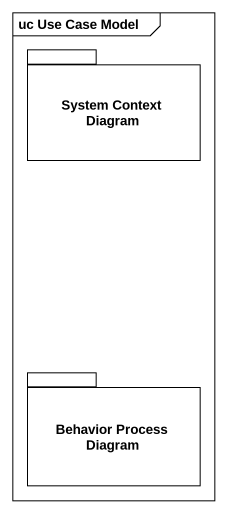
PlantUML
@startuml
mainframe uc Use Case Model
package "System Context Diagram" as System_Context_Diagram {
}
package "Behavior Process Diagram" as Behavior_Process_Diagram {
}
@enduml
